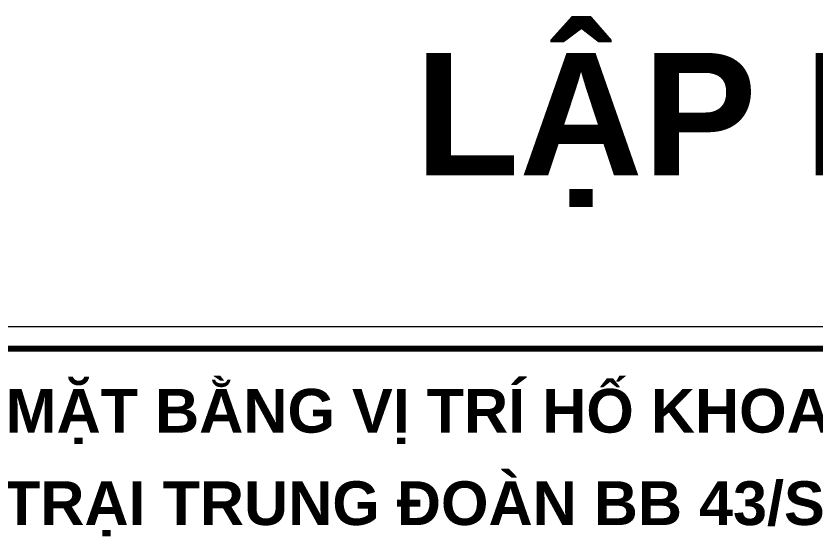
# Model space of a CAD drawing. Header units: inches. Extents: x 496359 to 501064, y 2374078 to 2377203.
# Drawn here: x 498504.2 to 498781.2, y 2377020.3 to 2377203.4 of the extents above; entities that cross this region are included whole.
import ezdxf
from ezdxf.enums import TextEntityAlignment as Align

# ---------------------------------------------------------------- set-up
doc = ezdxf.new("R2010")
doc.units = ezdxf.units.IN
doc.header["$MEASUREMENT"] = 0
doc.layers.add('ghichu', color=7, linetype='Continuous')
doc.layers.add('khung ten QH', color=7, linetype='Continuous', lineweight=20)
doc.layers.add('Khungbo', color=32, linetype='Continuous', lineweight=25)
doc.styles.add('THANG2', font='')
doc.styles.get('THANG2').set_extended_font_data('.VnHelvetInsH', bold=True)

msp = doc.modelspace()

# ---------------------------------------------------------------- linework, layer by layer
at = {"layer": 'khung ten QH'}
msp.add_lwpolyline([(498017.11, 2377095.58), (498017.11, 2376074.98), (499460.03, 2376074.98), (499460.03, 2377095.58)], close=True, dxfattribs=at)
at = {"layer": 'Khungbo', "color": 0, "lineweight": 50, "const_width": 2.07}
msp.add_lwpolyline([(498024.7, 2377088), (498024.7, 2376082.57), (499452.45, 2376082.57), (499452.45, 2377088)], close=True, dxfattribs=at)

# ---------------------------------------------------------------- texts
at = {"layer": 'ghichu', "color": 0, "style": 'THANG2'}
for s, height, p in [('lËp dù ¸n', 42.423, (498806.97, 2377148.16)), ('mÆt b»ng vÞ trÝ hè khoan kh¶o s¸t ®Þa chÊt', 15.1694, (498763.1, 2377058.91)), ('doanh tr¹i trung ®oµn bb 43/s\xad ®oµn 395/qu©n khu 3', 15.1694, (498732.74, 2377026.87))]:
    msp.add_text(s, height=height, dxfattribs=at).set_placement(p, align=Align.CENTER)

doc.saveas('drawing.dxf')
